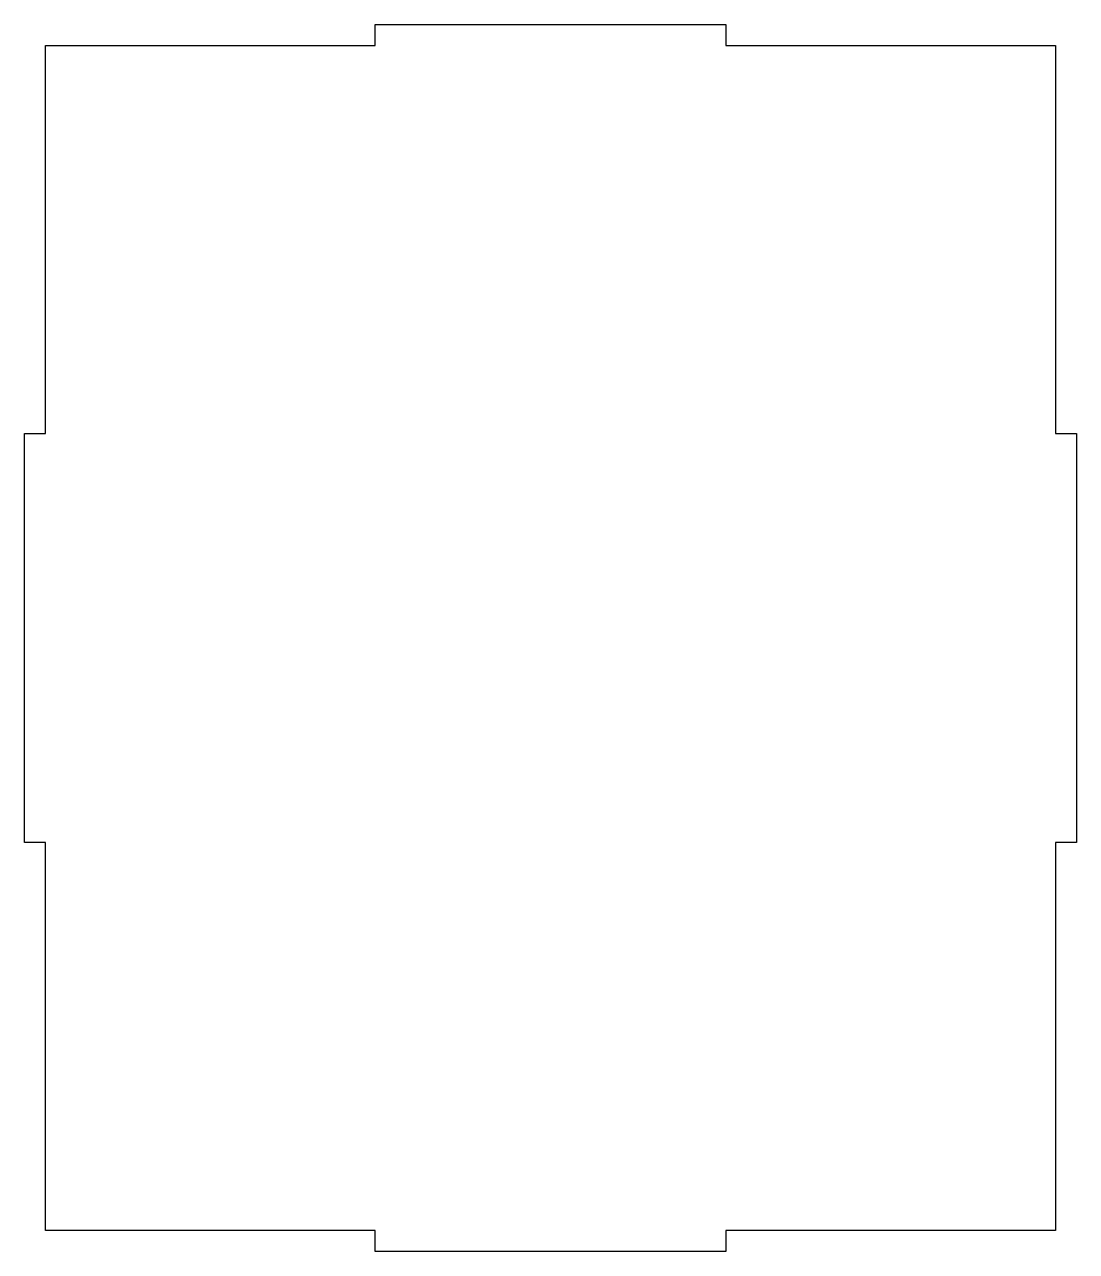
# Model space of a CAD drawing. Header units: millimetres. Extents: x -300 to 0, y 0 to 350.
import ezdxf

# ---------------------------------------------------------------- set-up
doc = ezdxf.new("R2010")
doc.units = ezdxf.units.MM
doc.layers.get('0').update_dxf_attribs({"linetype": 'CONTINUOUS'})

msp = doc.modelspace()

# ---------------------------------------------------------------- linework, layer by layer
msp.add_lwpolyline([(-294, 233.33), (-294, 344), (-200, 344), (-200, 350), (-100, 350), (-100, 344), (-6, 344), (-6, 233.33), (0, 233.33), (0, 116.67), (-6, 116.67), (-6, 6), (-100, 6), (-100, 0), (-200, 0), (-200, 6), (-294, 6), (-294, 116.67), (-300, 116.67), (-300, 233.33)], close=True)

doc.saveas('drawing.dxf')
